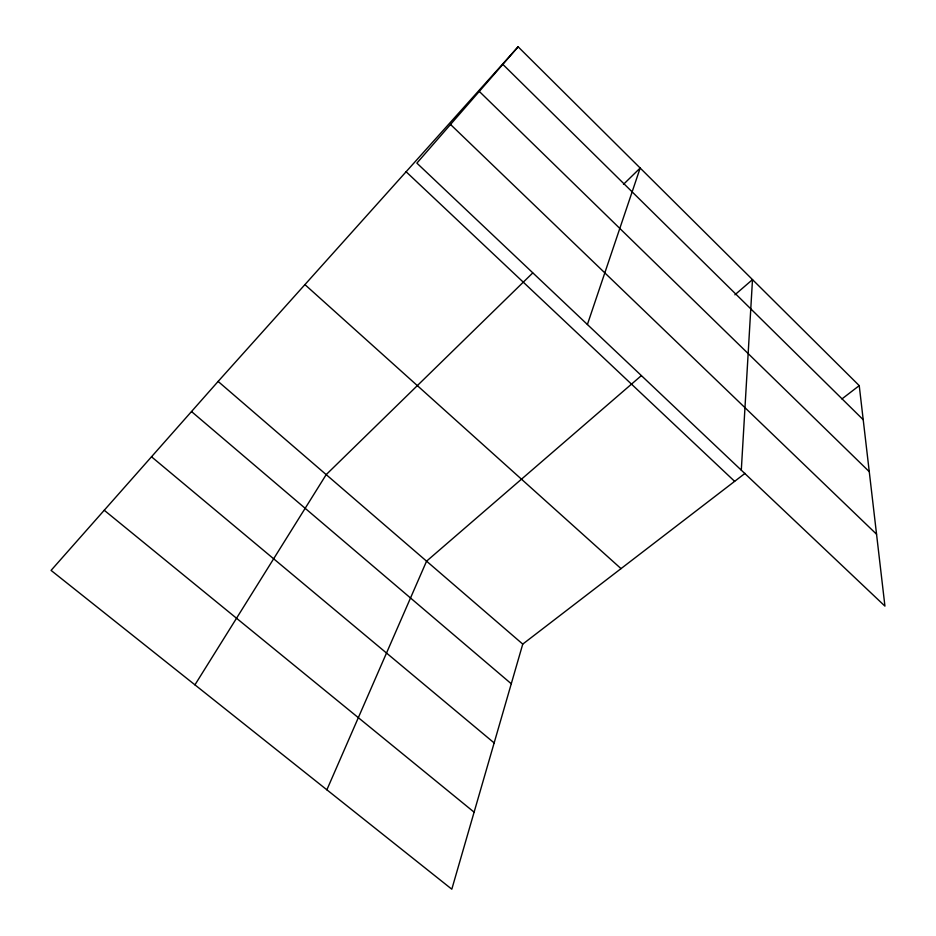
<?xml version="1.0" encoding="UTF-8"?>
<svg xmlns="http://www.w3.org/2000/svg" width="936" height="936" viewBox="0 0 936 936"><rect width="100%" height="100%" fill="white"/><g stroke="black" fill="none" stroke-linecap="round" stroke-linejoin="round"><path stroke-width="1.4" d="M741.3 470.176L752.497 279.607L734.9 294.817M745.021 473.37L522.756 644.108L451.807 889.2L51.07 570.398L218.123 381.432L518.123 46.8L859.236 385.632L884.929 606.107L416.883 163.121L518.123 46.8M587.399 324.511L640.177 168.035L623.481 184.345M326.875 789.808L426.57 561.167L641.394 375.593M194.945 684.848L326.196 474.622L532.678 272.996M841.932 398.935L859.236 385.632M104.235 510.26L474.107 812.167M151.503 456.78L494.149 742.927M191.506 411.547L511.278 683.771M218.123 381.432L522.756 644.108M304.925 284.614L621.024 568.62M406.107 171.744L734.643 481.35M450.52 124.476L876.552 534.222M479.29 91.412L869.263 471.674M502.843 64.362L863.214 419.726"/></g></svg>
